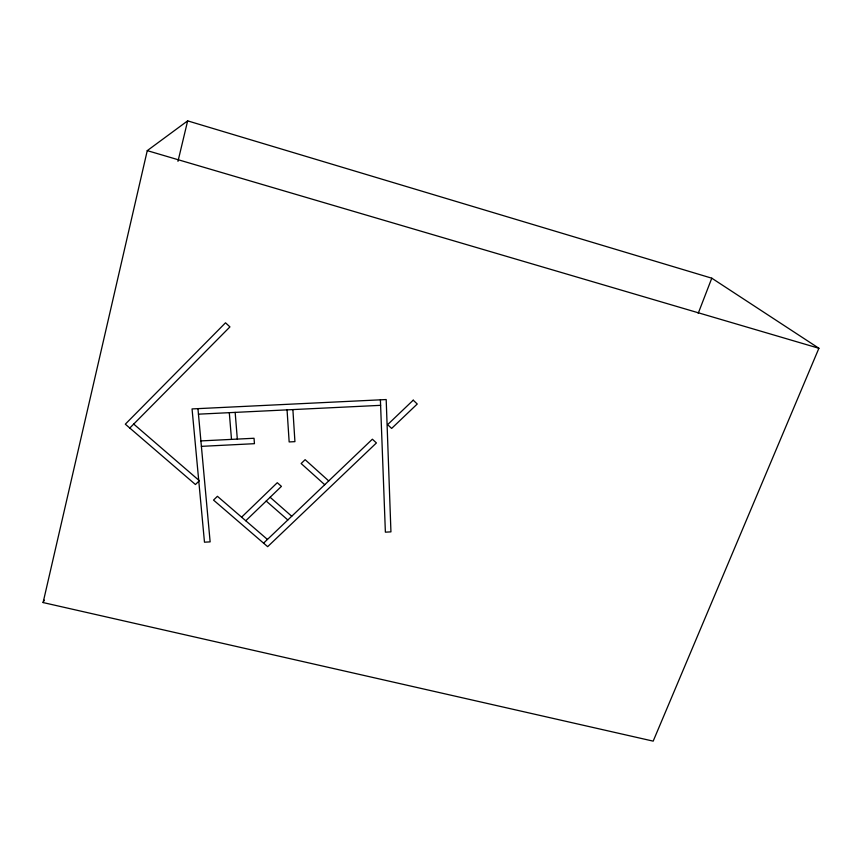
<?xml version="1.0" encoding="UTF-8"?>
<svg xmlns="http://www.w3.org/2000/svg" width="862" height="862" viewBox="0 0 862 862"><rect width="100%" height="100%" fill="white"/><g stroke="black" fill="none" stroke-linecap="round" stroke-linejoin="round"><path stroke-width="1.29" d="M43.1 602.56L147.262 150.635L187.647 120.863L711.786 278.189L818.9 348.27L653.18 741.137L43.1 602.56L44.264 600.124M177.971 161.345L187.647 120.863M698.22 313.337L711.786 278.189M129.796 428.026L229.938 326.892L225.51 322.808L125.313 424.179L195.448 484.53L199.348 480.694L133.718 424.072M241.608 517.157L277.284 482.709L281.432 486.373L245.767 520.756M263.567 543.146L372.373 439.2L376.414 442.949L267.662 546.67L213.528 500.089L217.418 496.296L267.435 539.45M200.9 440.913L254.031 438.262L254.441 443.682L201.396 446.354M198.454 414.169L380.616 405.334M147.262 150.635L818.9 348.27M266.207 501.048L287.822 519.969M270.129 497.277L291.733 516.241M324.737 484.713L301.14 463.53L305.126 459.683L328.702 480.91M197.948 408.631L210.134 541.875L204.477 542.187L192.054 408.922L386.187 399.548L390.939 531.865L385.379 532.166L380.401 399.828M229.303 412.672L231.501 439.383M235.164 412.392L237.319 439.092M287.057 409.87L289.158 441.937L294.923 441.646L292.886 409.59M413.232 400.173L387.609 424.643L391.639 428.425L417.251 404.009L413.232 400.173"/></g></svg>
